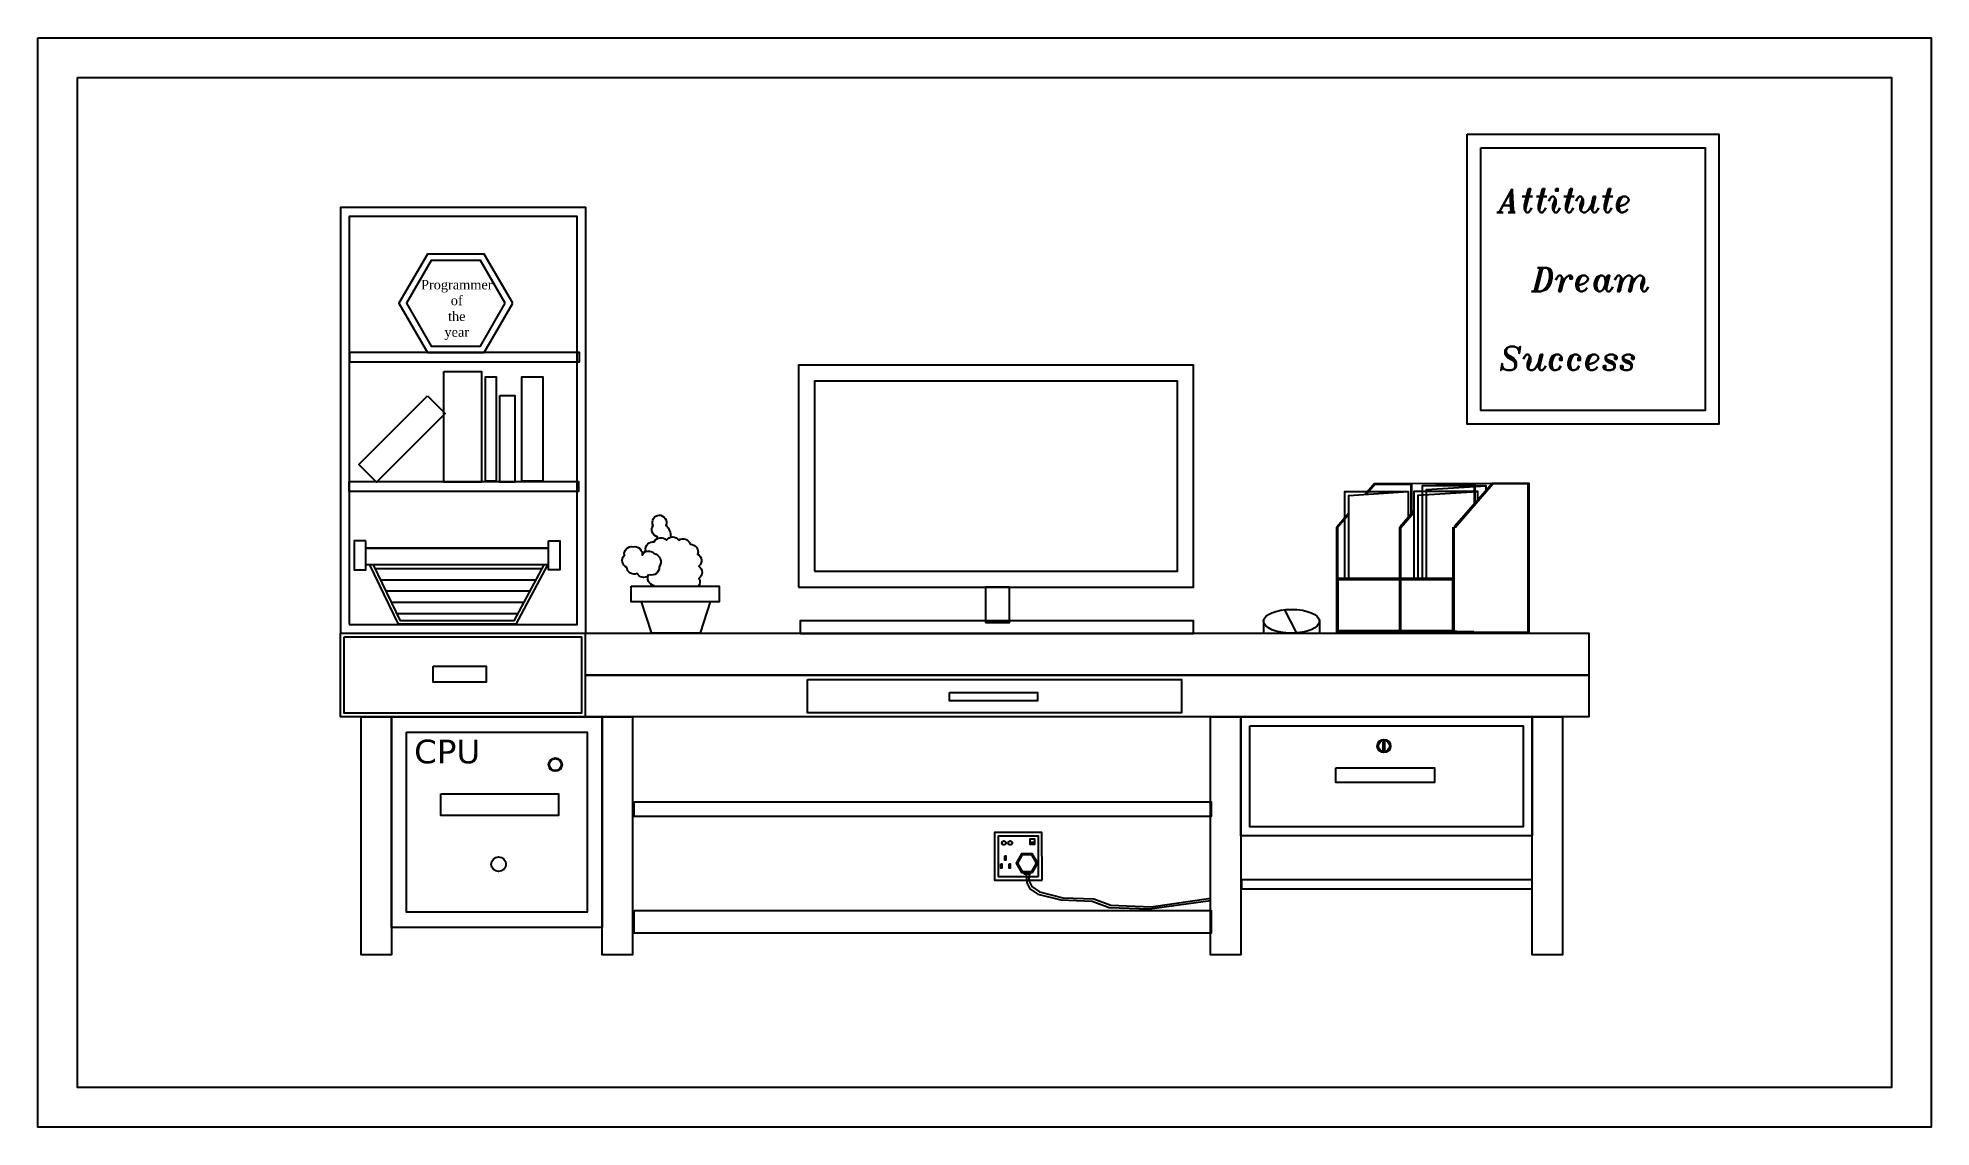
# Model space of a CAD drawing. Header units: inches. Extents: x 19.7 to 99.6, y 0.8 to 46.8.
import ezdxf

# ---------------------------------------------------------------- set-up
doc = ezdxf.new("R2010")
doc.units = ezdxf.units.IN
doc.header["$MEASUREMENT"] = 0

msp = doc.modelspace()

# ---------------------------------------------------------------- linework, layer by layer
for p, q in [((76.098, 27.937), (75.699, 27.477)), ((76.125, 27.913), (75.749, 27.481)), ((77.661, 27.937), (81.099, 27.957)), ((78.763, 27.937), (78.689, 27.851)), ((78.804, 27.901), (78.76, 27.851)), ((81.072, 27.957), (79.479, 26.119)), ((81.072, 27.925), (79.479, 26.087)), ((81.072, 27.925), (79.479, 26.087)), ((81.072, 27.925), (79.479, 26.087)), ((81.072, 27.925), (79.479, 26.087)), ((81.072, 27.925), (79.479, 26.087)), ((81.09, 27.909), (79.497, 26.071)), ((75.017, 26.69), (74.504, 26.099)), ((75.017, 26.636), (74.531, 26.075)), ((77.771, 26.793), (77.169, 26.099)), ((77.771, 26.711), (77.21, 26.063)), ((33.914, 24.349), (40.948, 24.349)), ((34.142, 23.876), (40.695, 23.876)), ((34.37, 23.403), (40.441, 23.403)), ((34.598, 22.93), (40.187, 22.93)), ((34.826, 22.458), (39.934, 22.458)), ((72.294, 22.611), (72.803, 21.618)), ((71.415, 22.123), (71.415, 21.621)), ((73.768, 22.173), (73.768, 21.621))]:
    msp.add_line(p, q)
for points in [[(19.67, 46.753), (99.593, 46.753), (99.593, 0.766), (19.67, 0.766)], [(21.34, 45.083), (97.924, 45.083), (97.924, 2.436), (21.34, 2.436)], [(80.003, 42.692), (90.636, 42.692), (90.636, 30.439), (80.003, 30.439)], [(80.587, 42.108), (90.052, 42.108), (90.052, 31.023), (80.587, 31.023)], [(32.446, 21.621), (42.803, 21.621), (42.803, 39.589), (32.446, 39.589)], [(32.817, 21.992), (42.432, 21.992), (42.432, 39.218), (32.817, 39.218)], [(39.717, 35.548), (38.517, 37.628), (36.116, 37.628), (34.915, 35.548), (36.116, 33.469), (38.517, 33.469)], [(39.404, 35.548), (38.36, 37.356), (36.272, 37.356), (35.229, 35.548), (36.272, 33.741), (38.36, 33.741)], [(32.842, 33.482), (42.52, 33.482), (42.52, 33.062), (32.842, 33.062)], [(51.779, 23.558), (68.451, 23.558), (68.451, 32.929), (51.779, 32.929)], [(36.812, 32.663), (38.402, 32.663), (38.402, 27.998), (36.812, 27.998)], [(38.546, 28.046), (39.028, 28.046), (39.028, 32.423), (38.546, 32.423)], [(40.087, 28.046), (41.003, 28.046), (41.003, 32.423), (40.087, 32.423)], [(52.454, 24.232), (67.777, 24.232), (67.777, 32.255), (52.454, 32.255)], [(36.112, 31.638), (36.861, 30.888), (33.971, 27.998), (33.221, 28.747)], [(39.172, 31.653), (39.799, 31.653), (39.799, 27.998), (39.172, 27.998)], [(32.817, 28.018), (42.494, 28.018), (42.494, 27.598), (32.817, 27.598)], [(33.516, 25.515), (33.029, 25.515), (33.029, 24.3), (33.516, 24.3)], [(41.223, 25.515), (41.71, 25.515), (41.71, 24.3), (41.223, 24.3)], [(44.712, 23.598), (48.432, 23.598), (48.432, 22.947), (44.712, 22.947)], [(59.676, 22.075), (60.689, 22.075), (60.689, 23.558), (59.676, 23.558)], [(79.431, 21.676), (74.513, 21.676), (74.513, 23.938), (79.431, 23.938)], [(79.386, 21.722), (74.559, 21.722), (74.559, 23.892), (79.386, 23.892)], [(32.446, 21.621), (42.78, 21.621), (42.78, 18.087), (32.446, 18.087)], [(51.847, 21.603), (68.451, 21.603), (68.451, 22.142), (51.847, 22.142)], [(32.604, 21.463), (42.623, 21.463), (42.623, 18.245), (32.604, 18.245)], [(36.351, 20.223), (38.601, 20.223), (38.601, 19.548), (36.351, 19.548)], [(52.159, 19.666), (67.949, 19.666), (67.949, 18.261), (52.159, 18.261)], [(58.149, 19.122), (61.869, 19.122), (61.869, 18.759), (58.149, 18.759)], [(33.313, 18.088), (34.594, 18.088), (34.594, 8.045), (33.313, 8.045)], [(34.594, 18.087), (43.496, 18.087), (43.496, 9.197), (34.594, 9.197)], [(43.496, 18.087), (44.777, 18.087), (44.777, 8.044), (43.496, 8.044)], [(69.177, 18.087), (70.458, 18.087), (70.458, 8.044), (69.177, 8.044)], [(70.458, 18.087), (82.754, 18.087), (82.754, 13.066), (70.458, 13.066)], [(70.837, 17.708), (82.375, 17.708), (82.375, 13.445), (70.837, 13.445)], [(82.754, 18.087), (84.035, 18.087), (84.035, 8.044), (82.754, 8.044)], [(35.234, 17.447), (42.856, 17.447), (42.856, 9.836), (35.234, 9.836)], [(76.463, 17.018), (76.522, 17.018), (76.522, 16.688), (76.463, 16.688)], [(74.461, 15.929), (78.633, 15.929), (78.633, 15.314), (74.461, 15.314)], [(36.683, 14.839), (41.651, 14.839), (41.651, 13.916), (36.683, 13.916)], [(44.849, 14.494), (69.195, 14.494), (69.195, 13.88), (44.849, 13.88)], [(62.061, 11.198), (62.059, 13.207), (60.051, 13.205), (60.052, 11.197)], [(61.906, 11.352), (61.905, 13.052), (60.205, 13.051), (60.206, 11.351)], [(61.76, 12.708), (61.76, 12.918), (61.55, 12.918), (61.55, 12.708)], [(60.487, 12.22), (60.535, 12.22), (60.535, 12.039), (60.487, 12.039)], [(61.655, 11.518), (61.88, 11.914), (61.65, 12.307), (61.194, 12.304), (60.969, 11.908), (61.199, 11.515)], [(61.63, 11.56), (61.831, 11.914), (61.625, 12.264), (61.219, 12.261), (61.018, 11.908), (61.224, 11.558)], [(61.553, 12.71), (61.757, 12.71), (61.757, 12.785), (61.553, 12.785)], [(60.317, 11.881), (60.366, 11.881), (60.366, 11.7), (60.317, 11.7)], [(60.669, 11.881), (60.717, 11.881), (60.717, 11.7), (60.669, 11.7)], [(61.326, 11.52), (61.54, 11.52), (61.54, 11.449), (61.326, 11.449)], [(70.495, 11.216), (82.736, 11.216), (82.736, 10.806), (70.495, 10.806)], [(44.849, 9.918), (69.195, 9.918), (69.195, 8.961), (44.849, 8.961)]]:
    msp.add_lwpolyline(points, close=True)
for points in [[(74.846, 23.892), (74.846, 27.604), (77.518, 27.604), (77.518, 26.418)], [(75.017, 23.892), (75.017, 27.433), (77.521, 27.596), (77.519, 26.42)], [(76.098, 27.937), (77.661, 27.937), (77.661, 26.666)], [(76.098, 27.912), (77.636, 27.912), (77.636, 26.666)], [(77.771, 23.892), (77.771, 27.614), (80.444, 27.614), (80.444, 27.163)], [(77.943, 23.892), (77.943, 27.443), (80.446, 27.606), (80.446, 27.166)], [(78.117, 23.892), (78.117, 27.851), (80.789, 27.851), (80.789, 27.562)], [(78.288, 23.892), (78.288, 27.68), (80.792, 27.843), (80.791, 27.564)], [(78.763, 27.937), (80.326, 27.937), (80.326, 27.064)], [(78.763, 27.916), (80.305, 27.916), (80.305, 27.064)], [(81.004, 27.94), (82.567, 27.94), (82.567, 21.635), (79.411, 21.635), (79.411, 26.102)], [(81.051, 27.954), (82.614, 27.954), (82.614, 21.65), (79.457, 21.65), (79.457, 26.116)], [(77.661, 21.632), (74.504, 21.632), (74.504, 26.099)], [(77.661, 21.68), (74.552, 21.68), (74.552, 26.099)], [(80.326, 21.652), (80.326, 21.632), (77.169, 21.632), (77.169, 26.099)], [(80.289, 21.676), (77.213, 21.676), (77.213, 26.099)], [(33.516, 25.223), (41.223, 25.223)], [(33.516, 25.204), (41.223, 25.204)], [(41.223, 24.508), (33.516, 24.508)], [(41.191, 24.508), (39.848, 22.004), (34.892, 22.004), (33.683, 24.508)], [(41.033, 24.508), (39.765, 22.142), (34.979, 22.142), (33.837, 24.508)], [(44.918, 23.627), (44.928, 23.598)], [(45.138, 22.947), (45.56, 21.643), (47.645, 21.641), (48.071, 22.947)], [(32.446, 19.854), (32.446, 21.621), (85.142, 21.621), (85.142, 19.854), (42.78, 19.854)], [(77.518, 21.68), (77.518, 21.617), (74.846, 21.617), (74.846, 21.722)], [(77.513, 21.68), (77.512, 21.627), (76.051, 21.722)], [(80.444, 21.65), (80.444, 21.627), (77.771, 21.627), (77.771, 21.722)], [(80.438, 21.65), (80.438, 21.637), (79.133, 21.722)], [(79.457, 21.96), (79.386, 21.965)], [(79.457, 21.865), (79.386, 21.865)], [(42.78, 19.854), (85.142, 19.854), (85.142, 18.087), (32.446, 18.087), (32.446, 19.854)], [(61.391, 11.449), (61.423, 11.076), (61.549, 10.833), (61.878, 10.604), (62.853, 10.356), (64.174, 10.311), (64.891, 10.043), (66.593, 9.976), (69.177, 10.333)], [(61.513, 11.45), (61.502, 11.173), (61.629, 10.93), (61.958, 10.701), (62.933, 10.453), (64.254, 10.408), (64.971, 10.14), (66.673, 10.073), (69.18, 10.43)]]:
    msp.add_lwpolyline(points)
for points in [[(45.797, 25.595, -0.072641), (45.822, 25.681, -0.520567), (45.641, 26.17, -0.520567), (45.899, 26.608, -0.520567), (46.183, 26.17, -0.24848), (46.371, 25.672)], [(45.202, 24.95, -0.172556), (45.332, 25.115, -0.520567), (45.693, 25.476, -0.520567), (46.208, 25.553, -0.520567), (46.724, 25.553, -0.520567), (47.213, 25.373, -0.520567), (47.523, 24.961, -0.520567), (47.574, 24.446, -0.520567), (47.574, 23.931, -0.292161), (47.565, 23.598)], [(45.429, 24.033, -0.444315), (44.971, 24.137, -0.520567), (44.533, 24.395, -0.520567), (44.43, 24.909, -0.520567), (44.791, 25.27, -0.520567), (45.178, 24.909, -0.520567), (45.693, 24.987, -0.520567), (45.899, 24.42, -0.520567), (45.487, 24.086)], [(45.706, 23.598, -0.016656), (45.693, 23.623, -0.520567), (45.461, 24.112)]]:
    msp.add_lwpolyline(points, format="xyb")
for centre, radius in [((76.495, 16.857), 0.281), ((76.495, 16.857), 0.252), ((76.495, 16.857), 0.231), ((41.514, 16.073), 0.285), ((41.514, 16.073), 0.25), ((60.45, 12.765), 0.0844), ((60.717, 12.765), 0.0844), ((39.122, 11.866), 0.31)]:
    msp.add_circle(centre, radius)
msp.add_ellipse((72.594, 22.123), major_axis=(-1.18, 0), ratio=0.425456)

# ---------------------------------------------------------------- texts
at = {"insert": (81.35, 42.052), "char_height": 1, "attachment_point": 1}
msp.add_mtext('{\\Fitalict|c0;\\PAttitute\\P\\P  Dream\\P\\PSuccess}', dxfattribs=at)
for s, insert, char_height, width, attachment_point in [('{\\fTimes New Roman Greek|b0|i0|c0|p18;Programmer   of the year}', (37.354, 36.534), 0.4, 0.22773, 2), ('{\\fVerdana|b0|i0|c0|p34;CPU}', (35.555, 17.125), 1, 0.10557, 1)]:
    msp.add_mtext(s, dxfattribs=dict(insert=insert, char_height=char_height, width=width, attachment_point=attachment_point))

doc.saveas('drawing.dxf')
